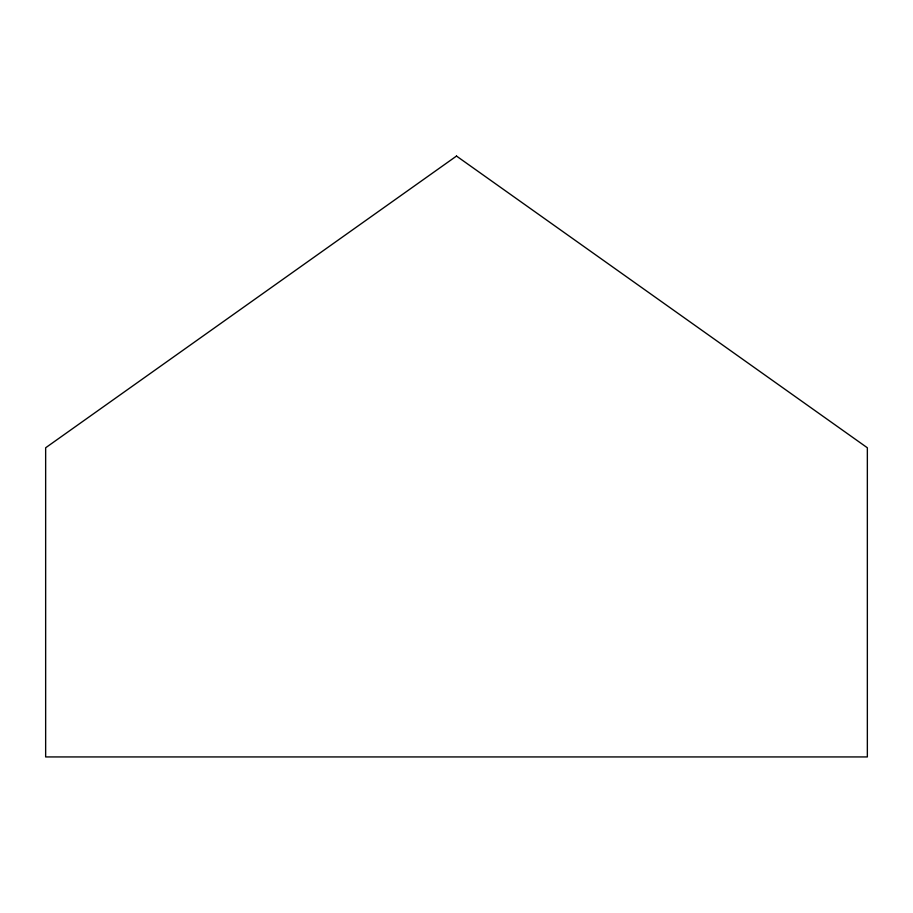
<?xml version="1.0" encoding="UTF-8"?>
<svg xmlns="http://www.w3.org/2000/svg" width="913" height="913" viewBox="0 0 913 913"><rect width="100%" height="100%" fill="white"/><g stroke="black" fill="none" stroke-linecap="round" stroke-linejoin="round"><path stroke-width="1.37" d="M456.5 156.066L45.65 447.769L45.65 756.934L867.35 756.934L867.35 447.769L456.5 156.066"/></g></svg>
